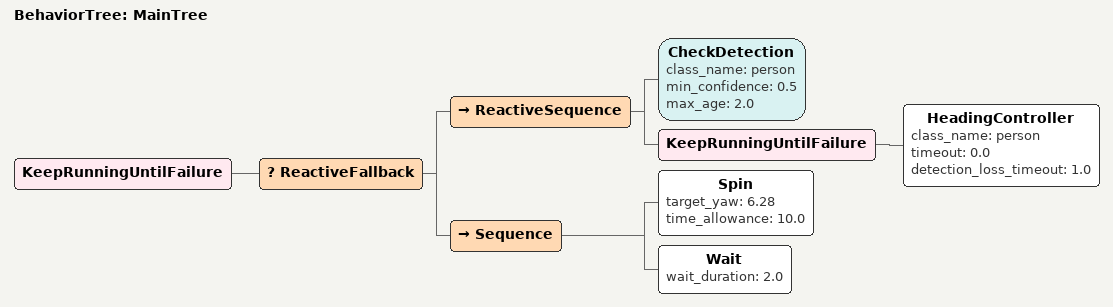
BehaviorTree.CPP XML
<root BTCPP_format="4">
  <BehaviorTree ID="MainTree">
    <KeepRunningUntilFailure>
      <ReactiveFallback>
        <ReactiveSequence>
          <CheckDetection class_name="person" min_confidence="0.5" max_age="2.0"/>
          <KeepRunningUntilFailure>
            <HeadingController class_name="person" timeout="0.0" detection_loss_timeout="1.0"/>
          </KeepRunningUntilFailure>
        </ReactiveSequence>
        <Sequence>
          <Spin target_yaw="6.28" time_allowance="10.0"/>
          <Wait wait_duration="2.0"/>
        </Sequence>
      </ReactiveFallback>
    </KeepRunningUntilFailure>
  </BehaviorTree>
</root>
